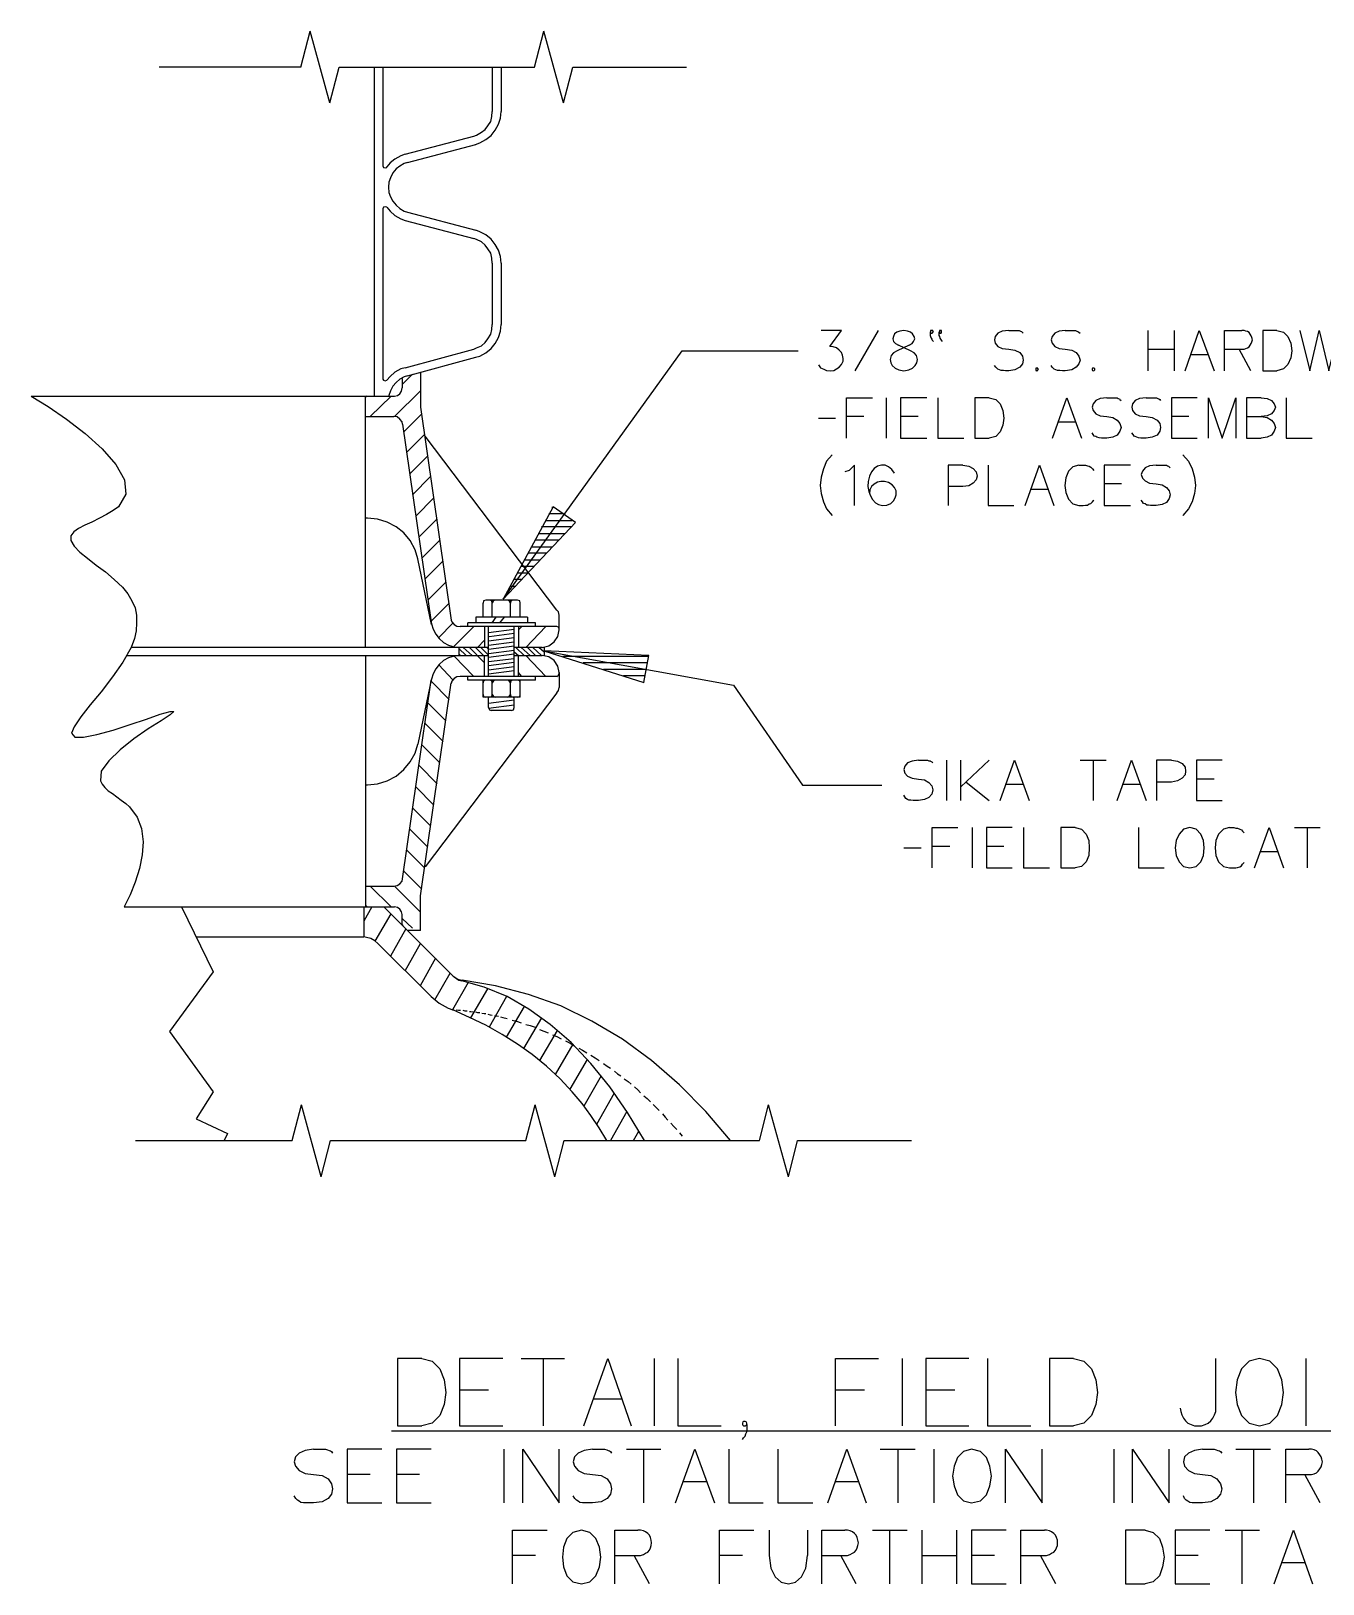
# Model space of a CAD drawing. Extents: x 11 to 601, y 12 to 779.
# Drawn here: x 379.4 to 521.1, y 419.1 to 589.3 of the extents above; entities that cross this region are included whole.
import ezdxf

# ---------------------------------------------------------------- set-up
doc = ezdxf.new("R2010")
doc.units = 0
doc.layers.add('DH152', color=7, linetype='CONTINUOUS')

msp = doc.modelspace()

# ---------------------------------------------------------------- linework, layer by layer
at = {"layer": 'DH152', "color": 7}
for points in [[(409.01999, 585.359985), (410.03999, 589.319985)], [(412.19999, 581.459985), (410.03999, 589.319985)], [(434.639989, 585.359985), (435.659989, 589.319985)], [(437.819989, 581.459985), (435.659989, 589.319985)], [(409.01999, 585.359985), (393.47999, 585.359985)], [(412.19999, 581.459985), (413.21999, 585.359985)], [(413.21999, 585.359985), (434.639989, 585.359985)], [(417.05999, 585.239985), (417.05999, 549.299986)], [(418.01999, 585.239985), (418.01999, 574.559986)], [(430.019989, 585.239985), (430.019989, 580.499985)], [(430.979989, 585.239985), (430.979989, 580.499985)], [(437.819989, 581.459985), (438.839989, 585.359985)], [(438.839989, 585.359985), (451.319989, 585.359985)], [(427.979989, 577.799986), (428.279989, 577.919986), (428.819989, 578.219986), (429.239989, 578.519986), (429.539989, 578.939986), (429.839989, 579.419986), (429.959989, 579.959986), (430.019989, 580.499985)], [(428.159989, 576.899986), (428.639989, 577.079986), (429.299989, 577.439986), (429.899989, 577.859986), (430.319989, 578.459986), (430.679989, 579.119986), (430.919989, 579.779986), (430.979989, 580.499985)], [(420.479989, 575.819986), (427.979989, 577.799986)], [(420.479989, 575.819986), (419.999989, 575.639986), (419.33999, 575.279986), (418.79999, 574.859986), (418.43999, 574.439986)], [(420.719989, 574.919986), (428.219989, 576.899986)], [(418.01999, 574.559986), (418.07999, 574.379986), (418.25999, 574.319986), (418.43999, 574.379986), (418.43999, 574.439986)], [(420.719989, 574.919986), (420.359989, 574.799986), (419.87999, 574.499986), (419.45999, 574.199986), (419.09999, 573.779986), (418.85999, 573.239986), (418.67999, 572.759986), (418.61999, 572.219986)], [(418.61999, 572.219986), (418.67999, 571.619986), (418.85999, 571.139986), (419.09999, 570.659986), (419.45999, 570.239986), (419.87999, 569.879986), (420.359989, 569.579986), (420.719989, 569.459986)], [(418.43999, 569.999986), (418.43999, 569.999986), (418.25999, 570.059986), (418.07999, 569.999986), (418.01999, 569.819986), (418.01999, 551.159986)], [(418.43999, 569.999986), (418.79999, 569.579986), (419.33999, 569.099986), (419.999989, 568.739986), (420.479989, 568.559986), (427.979989, 566.579986)], [(420.719989, 569.459986), (428.219989, 567.479986)], [(430.979989, 563.879986), (430.919989, 564.599986), (430.679989, 565.319986), (430.319989, 565.919986), (429.899989, 566.519986), (429.299989, 566.999986), (428.639989, 567.299986), (428.219989, 567.479986)], [(430.019989, 563.879986), (429.959989, 564.419986), (429.839989, 564.959986), (429.539989, 565.439986), (429.239989, 565.859986), (428.819989, 566.219986), (428.279989, 566.459986), (427.979989, 566.579986)], [(430.019989, 563.879986), (430.019989, 557.159986)], [(430.979989, 563.879986), (430.979989, 557.159986)], [(427.979989, 554.459986), (428.279989, 554.579986), (428.819989, 554.819986), (429.239989, 555.179986), (429.539989, 555.599986), (429.839989, 556.079986), (429.959989, 556.619986), (430.019989, 557.159986)], [(428.159989, 553.559986), (428.639989, 553.679986), (429.299989, 554.039986), (429.899989, 554.519986), (430.319989, 555.059986), (430.679989, 555.719986), (430.919989, 556.439986), (430.979989, 557.159986)], [(467.039988, 554.759986), (468.299988, 556.499986), (466.079988, 556.499986)], [(469.799988, 552.059986), (472.379988, 556.499986)], [(475.139988, 556.499986), (474.719988, 556.439986), (474.359988, 556.319986), (474.119988, 556.139986), (473.999988, 555.839986), (473.939988, 555.599986), (473.999988, 555.299986), (474.239988, 555.059986), (474.539988, 554.879986), (474.539988, 554.879986)], [(475.739988, 554.879986), (476.039988, 555.059986), (476.219988, 555.299986), (476.339988, 555.599986), (476.279988, 555.839986), (476.099988, 556.139986), (475.859988, 556.319986), (475.559988, 556.439986), (475.139988, 556.499986), (475.139988, 556.499986)], [(478.079988, 556.379986), (478.079988, 556.319986), (478.079988, 556.259986), (478.139988, 556.199986), (478.199988, 556.199986), (478.259988, 556.199986), (478.319988, 556.259986), (478.319988, 556.319986), (478.379988, 556.379986), (478.379988, 556.379986), (478.319988, 556.439986), (478.319988, 556.499986), (478.259988, 556.499986), (478.199988, 556.499986), (478.139988, 556.499986), (478.079988, 556.499986), (478.079988, 556.439986), (478.079988, 556.379986), (478.079988, 556.379986), (478.019988, 556.259986), (478.019988, 556.139986), (478.019988, 555.959986), (478.079988, 555.839986), (478.139988, 555.659986), (478.199988, 555.539986), (478.259988, 555.419986), (478.379988, 555.299986), (478.379988, 555.299986)], [(479.039988, 556.379986), (478.979988, 556.259986), (478.979988, 556.139986), (478.979988, 555.959986), (479.039988, 555.839986), (479.099988, 555.659986), (479.159988, 555.539986), (479.219988, 555.419986), (479.339988, 555.299986), (479.339988, 555.299986)], [(486.659988, 556.499986), (485.939988, 556.439986), (485.459988, 556.199986), (485.159988, 555.839986), (485.099988, 555.479986), (485.159988, 555.119986), (485.459988, 554.759986), (485.939988, 554.519986), (486.659988, 554.459986), (486.659988, 554.459986)], [(486.659988, 556.499986), (487.079988, 556.499986), (487.379988, 556.499986), (487.619988, 556.499986), (487.799988, 556.499986), (487.919988, 556.439986), (488.039988, 556.379986), (488.099988, 556.319986), (488.219988, 556.199986), (488.219988, 556.199986)], [(492.839988, 556.499986), (492.179988, 556.439986), (491.699988, 556.199986), (491.399988, 555.839986), (491.279988, 555.479986), (491.399988, 555.119986), (491.699988, 554.759986), (492.179988, 554.519986), (492.839988, 554.459986), (492.839988, 554.459986)], [(492.839988, 556.499986), (493.259988, 556.499986), (493.619988, 556.499986), (493.799988, 556.499986), (493.979988, 556.499986), (494.099988, 556.439986), (494.219988, 556.379986), (494.339988, 556.319986), (494.459988, 556.199986), (494.459988, 556.199986)], [(501.899987, 556.499986), (501.899987, 552.059986)], [(504.779987, 556.499986), (504.779987, 552.059986)], [(505.979987, 552.059986), (507.539987, 556.499986), (509.159987, 552.059986)], [(510.299987, 552.059986), (510.299987, 556.499986), (512.219987, 556.499986)], [(513.359987, 555.479986), (513.299987, 555.719986), (513.239987, 555.899986), (513.119987, 556.079986), (512.999987, 556.259986), (512.819987, 556.379986), (512.639987, 556.439986), (512.459987, 556.499986), (512.219987, 556.499986), (512.219987, 556.499986)], [(512.219987, 554.459986), (512.459987, 554.459986), (512.639987, 554.519986), (512.819987, 554.579986), (512.999987, 554.699986), (513.119987, 554.879986), (513.239987, 555.059986), (513.299987, 555.239986), (513.359987, 555.479986), (513.359987, 555.479986)], [(516.059987, 556.499986), (514.499987, 556.499986), (514.499987, 552.059986), (516.059987, 552.059986)], [(516.059987, 556.499986), (516.779987, 556.319986), (517.259987, 555.839986), (517.559987, 555.119986), (517.679987, 554.279986), (517.559987, 553.499986), (517.259987, 552.779986), (516.779987, 552.299986), (516.059987, 552.059986), (516.059987, 552.059986)], [(518.579987, 556.499986), (519.659987, 552.059986), (520.679987, 556.499986), (521.759987, 552.059986), (522.839987, 556.499986)], [(420.479989, 552.419986), (427.979989, 554.459986)], [(420.719989, 551.519986), (428.219989, 553.559986)], [(431.219989, 527.039987), (450.839989, 554.279986), (463.559988, 554.279986)], [(468.299988, 552.779986), (468.479988, 553.139986), (468.479988, 553.439986), (468.419988, 553.799986), (468.299988, 554.099986), (468.059988, 554.339986), (467.759988, 554.579986), (467.399988, 554.699986), (467.039988, 554.759986), (467.039988, 554.759986)], [(474.419988, 554.279986), (473.999988, 554.039986), (473.759988, 553.739986), (473.639988, 553.319986), (473.699988, 552.959986), (473.879988, 552.659986), (474.179988, 552.359986), (474.599988, 552.179986), (475.139988, 552.059986), (475.139988, 552.059986)], [(475.739988, 554.879986), (474.419988, 554.279986)], [(475.859988, 554.279986), (474.539988, 554.879986)], [(475.139988, 552.059986), (475.679988, 552.179986), (476.099988, 552.359986), (476.399988, 552.659986), (476.579988, 552.959986), (476.639988, 553.319986), (476.519988, 553.739986), (476.279988, 554.039986), (475.859988, 554.279986), (475.859988, 554.279986)], [(486.659988, 554.459986), (487.319988, 554.339986), (487.859988, 554.099986), (488.159988, 553.679986), (488.219988, 553.259986), (488.159988, 552.839986), (487.859988, 552.479986), (487.319988, 552.179986), (486.659988, 552.059986), (486.659988, 552.059986)], [(492.839988, 554.459986), (493.559988, 554.339986), (494.039988, 554.099986), (494.339988, 553.679986), (494.459988, 553.259986), (494.339988, 552.839986), (494.039988, 552.479986), (493.559988, 552.179986), (492.839988, 552.059986), (492.839988, 552.059986)], [(501.899987, 554.459986), (504.779987, 554.459986)], [(506.639987, 553.859986), (508.499987, 553.859986)], [(510.299987, 554.459986), (512.219987, 554.459986)], [(513.179987, 552.059986), (511.919987, 554.459986)], [(420.479989, 552.419986), (419.99999, 552.299986), (419.33999, 551.939986), (418.79999, 551.459986), (418.43999, 551.039986)], [(420.719989, 551.519986), (420.359989, 551.399986), (419.87999, 551.159986), (419.45999, 550.799986), (419.09999, 550.379986), (418.85999, 549.899986), (418.67999, 549.359986), (418.67999, 549.299986)], [(421.259989, 551.699986), (420.119989, 550.559986)], [(422.159989, 551.939986), (422.159989, 548.099986)], [(465.779988, 552.719986), (466.019988, 552.419986), (466.379988, 552.239986), (466.679988, 552.119986), (467.099988, 552.059986), (467.459988, 552.119986), (467.759988, 552.299986), (468.059988, 552.479986), (468.299988, 552.779986), (468.299988, 552.779986)], [(486.659988, 552.059986), (486.299988, 552.059986), (486.059988, 552.119986), (485.819988, 552.119986), (485.639988, 552.179986), (485.459988, 552.239986), (485.339988, 552.359986), (485.219988, 552.479986), (485.099988, 552.659986), (485.099988, 552.659986)], [(492.839988, 552.059986), (492.539988, 552.059986), (492.239988, 552.119986), (491.999988, 552.119986), (491.819988, 552.179986), (491.639988, 552.239986), (491.519988, 552.359986), (491.399988, 552.479986), (491.279988, 552.659986), (491.279988, 552.659986)], [(418.01999, 551.159986), (418.07999, 551.039986), (418.25999, 550.979986), (418.43999, 551.039986), (418.43999, 551.039986)], [(419.27999, 549.299986), (419.63999, 549.359986), (419.87999, 549.539986), (420.059989, 549.839986), (420.119989, 550.199986)], [(422.159989, 549.899986), (419.27999, 547.079986)], [(420.119989, 551.219986), (420.119989, 550.199986)], [(379.439991, 549.299986), (381.29999, 548.159986), (383.33999, 546.779986), (385.37999, 545.219986), (387.23999, 543.539986), (388.73999, 541.799986), (389.69999, 540.119986), (389.81999, 538.559987), (389.03999, 537.179987), (388.43999, 536.759987), (387.71999, 536.339987), (386.93999, 535.919987), (386.09999, 535.499987), (385.31999, 535.139987), (384.65999, 534.779987), (384.11999, 534.419987), (383.81999, 533.999987), (383.81999, 533.459987), (384.17999, 532.859987), (384.77999, 532.199987), (385.61999, 531.539987), (386.57999, 530.759987), (387.59999, 530.039987), (388.55999, 529.199987), (389.45999, 528.359987), (390.05999, 527.639987), (390.47999, 526.859987), (390.83999, 526.079987), (391.01999, 525.299987), (391.01999, 524.459987), (390.95999, 523.559987), (390.77999, 522.719987), (390.41999, 521.759987), (389.51999, 520.139987), (388.37999, 518.519987), (387.11999, 516.899987), (385.91999, 515.459987), (384.89999, 514.139987), (384.17999, 513.059987), (383.87999, 512.339987), (384.23999, 511.919987), (385.19999, 511.919987), (386.63999, 512.219987), (388.43999, 512.699987), (390.29999, 513.299987), (392.09999, 513.899987), (393.59999, 514.439987), (394.67999, 514.739987), (395.09999, 514.739987), (394.67999, 514.379987), (393.71999, 513.719987), (392.27999, 512.819987), (390.71999, 511.739987), (389.21999, 510.539987), (387.95999, 509.339987), (387.11999, 508.199987), (387.05999, 507.119987), (387.23999, 506.759987), (387.53999, 506.399987), (387.89999, 506.039987), (388.37999, 505.739987), (388.85999, 505.379987), (389.33999, 505.019987), (389.81999, 504.659987), (390.23999, 504.299987), (391.07999, 503.159987), (391.55999, 501.899987), (391.73999, 500.459987), (391.61999, 499.019988), (391.31999, 497.519988), (390.83999, 496.019988), (390.29999, 494.639988), (389.63999, 493.319988), (389.63999, 493.319988)], [(379.439991, 549.299986), (419.27999, 549.299986)], [(416.09999, 521.759987), (416.09999, 549.299986)], [(416.27999, 549.299986), (416.09999, 549.179986)], [(416.63999, 547.079986), (418.91999, 549.299986)], [(468.839988, 544.679986), (468.839988, 549.119986), (471.719988, 549.119986)], [(473.219988, 549.119986), (473.219988, 544.679986)], [(477.659988, 549.119986), (474.779988, 549.119986), (474.779988, 544.679986), (477.659988, 544.679986)], [(478.859988, 549.119986), (478.859988, 544.679986), (481.739988, 544.679986)], [(484.499988, 549.119986), (482.939988, 549.119986), (482.939988, 544.679986), (484.499988, 544.679986)], [(484.499988, 549.119986), (485.219988, 548.939986), (485.699988, 548.459986), (485.999988, 547.739986), (486.119988, 546.899986), (485.999988, 546.119986), (485.699988, 545.399986), (485.219988, 544.859986), (484.499988, 544.679986), (484.499988, 544.679986)], [(491.459988, 544.679986), (493.019988, 549.119986), (494.639988, 544.679986)], [(497.399988, 549.119986), (496.679988, 549.059986), (496.199988, 548.819986), (495.899988, 548.459986), (495.779988, 548.099986), (495.899988, 547.739986), (496.199988, 547.379986), (496.679988, 547.139986), (497.399988, 547.079986), (497.399988, 547.079986)], [(497.399988, 549.119986), (497.819988, 549.119986), (498.119988, 549.119986), (498.359988, 549.119986), (498.539988, 549.119986), (498.659988, 549.059986), (498.779988, 548.999986), (498.839988, 548.939986), (498.959988, 548.819986), (498.959988, 548.819986)], [(501.719987, 549.119986), (500.999987, 549.059986), (500.519987, 548.819986), (500.219987, 548.459986), (500.159987, 548.099986), (500.219987, 547.739986), (500.519987, 547.379986), (500.999987, 547.139986), (501.719987, 547.079986), (501.719987, 547.079986)], [(501.719987, 549.119986), (502.139987, 549.119986), (502.439987, 549.119986), (502.679987, 549.119986), (502.859987, 549.119986), (502.979987, 549.059986), (503.099987, 548.999986), (503.219987, 548.939986), (503.279987, 548.819986), (503.279987, 548.819986)], [(507.299987, 549.119986), (504.479987, 549.119986), (504.479987, 544.679986), (507.299987, 544.679986)], [(508.559987, 544.679986), (508.559987, 549.119986), (510.059987, 544.679986), (511.559987, 549.119986), (511.559987, 544.679986)], [(514.319987, 549.119986), (512.699987, 549.119986), (512.699987, 544.679986), (514.319987, 544.679986)], [(514.319987, 549.119986), (514.979987, 549.059986), (515.459987, 548.819986), (515.759987, 548.459986), (515.879987, 548.099986), (515.759987, 547.739986), (515.459987, 547.379986), (514.979987, 547.139986), (514.319987, 547.079986), (514.319987, 547.079986)], [(517.079987, 549.119986), (517.079987, 544.679986), (519.899987, 544.679986)], [(416.09999, 547.079986), (419.21999, 547.079986)], [(420.179989, 546.239986), (420.119989, 546.479986), (419.87999, 546.779986), (419.57999, 547.019986), (419.21999, 547.079986)], [(420.299989, 545.399986), (422.279989, 547.379986)], [(422.159989, 548.099986), (425.519989, 524.759987)], [(465.779988, 546.899986), (467.639988, 546.899986)], [(470.759988, 547.079986), (468.839988, 547.079986)], [(476.699988, 547.079986), (474.779988, 547.079986)], [(492.059988, 546.479986), (493.979988, 546.479986)], [(497.399988, 547.079986), (498.059988, 546.959986), (498.539988, 546.659986), (498.839988, 546.299986), (498.959988, 545.879986), (498.839988, 545.459986), (498.539988, 545.039986), (498.059988, 544.799986), (497.399988, 544.679986), (497.399988, 544.679986)], [(501.719987, 547.079986), (502.379987, 546.959986), (502.919987, 546.659986), (503.219987, 546.299986), (503.279987, 545.879986), (503.219987, 545.459986), (502.919987, 545.039986), (502.379987, 544.799986), (501.719987, 544.679986), (501.719987, 544.679986)], [(506.399987, 547.079986), (504.479987, 547.079986)], [(512.699987, 547.079986), (514.319987, 547.079986)], [(514.319987, 547.079986), (514.979987, 546.959986), (515.459987, 546.659986), (515.759987, 546.299986), (515.879987, 545.879986), (515.759987, 545.459986), (515.459987, 545.039986), (514.979987, 544.799986), (514.319987, 544.679986), (514.319987, 544.679986)], [(420.179989, 546.239986), (423.299989, 524.519987)], [(422.579989, 545.099986), (420.599989, 543.119986)], [(437.099989, 525.839987), (422.639989, 544.919986)], [(497.399988, 544.679986), (497.039988, 544.679986), (496.799988, 544.679986), (496.559988, 544.739986), (496.319988, 544.799986), (496.199988, 544.859986), (496.019988, 544.919986), (495.899988, 545.099986), (495.779988, 545.279986), (495.779988, 545.279986)], [(501.719987, 544.679986), (501.419987, 544.679986), (501.119987, 544.679986), (500.879987, 544.739986), (500.699987, 544.799986), (500.519987, 544.859986), (500.399987, 544.919986), (500.279987, 545.099986), (500.159987, 545.279986), (500.159987, 545.279986)], [(420.959989, 540.779986), (422.939989, 542.759986)], [(467.279988, 542.879986), (466.679988, 542.159986), (466.319988, 541.319986), (466.079988, 540.419986), (465.959988, 539.519987), (466.079988, 538.619987), (466.319988, 537.719987), (466.679988, 536.939987), (467.279988, 536.219987), (467.279988, 536.219987)], [(469.739988, 537.299987), (469.739988, 541.739986), (469.139988, 541.139986), (468.659988, 541.019986)], [(474.119988, 540.839986), (473.819988, 541.259986), (473.459988, 541.559986), (473.099988, 541.739986), (472.679988, 541.739986), (472.259988, 541.619986), (471.899988, 541.379986), (471.599988, 541.019986), (471.359988, 540.539986), (471.359988, 540.539986)], [(481.619988, 541.739986), (479.999988, 541.739986), (479.999988, 537.299987)], [(481.619988, 541.739986), (482.279988, 541.619986), (482.759988, 541.379986), (483.059988, 541.019986), (483.179988, 540.539986), (483.059988, 540.119986), (482.759988, 539.759987), (482.279988, 539.459987), (481.619988, 539.399987), (481.619988, 539.399987)], [(484.379988, 541.739986), (484.379988, 537.299987), (487.199988, 537.299987)], [(488.459988, 537.299987), (490.019988, 541.739986), (491.579988, 537.299987)], [(494.339988, 541.739986), (493.679988, 541.559986), (493.199988, 541.079986), (492.899988, 540.359986), (492.779988, 539.519987), (492.899988, 538.739987), (493.199988, 538.019987), (493.679988, 537.479987), (494.339988, 537.299987), (494.339988, 537.299987)], [(494.339988, 541.739986), (494.579988, 541.739986), (494.819988, 541.739986), (495.059988, 541.739986), (495.299988, 541.679986), (495.479988, 541.619986), (495.659988, 541.499986), (495.839988, 541.319986), (495.959988, 541.139986), (495.959988, 541.139986)], [(499.979988, 541.739986), (497.099988, 541.739986), (497.099988, 537.299987), (499.979988, 537.299987)], [(502.799987, 541.739986), (502.079987, 541.679986), (501.599987, 541.439986), (501.299987, 541.079986), (501.179987, 540.719986), (501.299987, 540.299986), (501.599987, 539.999987), (502.079987, 539.759987), (502.799987, 539.699987), (502.799987, 539.699987)], [(502.799987, 541.739986), (503.219987, 541.739986), (503.519987, 541.739986), (503.759987, 541.739986), (503.939987, 541.739986), (504.059987, 541.679986), (504.179987, 541.619986), (504.239987, 541.559986), (504.359987, 541.439986), (504.359987, 541.439986)], [(505.739987, 542.879986), (506.339987, 542.159986), (506.759987, 541.319986), (506.999987, 540.419986), (507.119987, 539.519987), (506.999987, 538.619987), (506.759987, 537.719987), (506.339987, 536.939987), (505.739987, 536.219987), (505.739987, 536.219987)], [(423.239989, 540.479986), (421.259989, 538.499987)], [(471.359988, 540.539986), (471.239988, 539.939987), (471.179988, 539.399987), (471.299988, 538.859987), (471.479988, 538.379987), (471.719988, 537.959987), (472.019988, 537.599987), (472.379988, 537.419987), (472.799988, 537.299987), (472.799988, 537.299987)], [(473.879988, 539.579987), (473.459988, 539.819987), (473.039988, 539.939987), (472.619988, 539.939987), (472.259988, 539.879987), (471.899988, 539.639987), (471.599988, 539.399987), (471.419988, 539.039987), (471.359988, 538.619987), (471.359988, 538.619987)], [(499.019988, 539.699987), (497.099988, 539.699987)], [(502.799987, 539.699987), (503.459987, 539.579987), (503.939987, 539.279987), (504.239987, 538.919987), (504.359987, 538.499987), (504.239987, 538.079987), (503.939987, 537.659987), (503.459987, 537.419987), (502.799987, 537.299987), (502.799987, 537.299987)], [(421.619989, 536.159987), (423.599989, 538.139987)], [(472.799988, 537.299987), (473.279988, 537.359987), (473.699988, 537.539987), (473.999988, 537.839987), (474.179988, 538.139987), (474.299988, 538.499987), (474.299988, 538.919987), (474.119988, 539.279987), (473.879988, 539.579987), (473.879988, 539.579987)], [(481.619988, 539.399987), (479.999988, 539.399987)], [(489.059988, 539.099987), (490.979988, 539.099987)], [(494.339988, 537.299987), (494.579988, 537.299987), (494.819988, 537.299987), (495.059988, 537.359987), (495.299988, 537.359987), (495.479988, 537.479987), (495.659988, 537.539987), (495.839988, 537.719987), (495.959988, 537.899987), (495.959988, 537.899987)], [(502.799987, 537.299987), (502.439987, 537.299987), (502.199987, 537.299987), (501.959987, 537.359987), (501.779987, 537.359987), (501.599987, 537.479987), (501.419987, 537.539987), (501.299987, 537.719987), (501.179987, 537.899987), (501.179987, 537.899987)], [(437.819989, 536.399987), (436.199989, 536.399987)], [(436.559989, 537.119987), (436.799989, 537.119987)], [(423.359989, 524.279987), (421.859989, 531.479987), (421.559989, 532.439987), (421.019989, 533.459987), (420.299989, 534.299987), (419.45999, 534.959987), (418.49999, 535.499987), (417.41999, 535.799987), (416.33999, 535.919987), (416.15999, 535.919987)], [(423.959989, 535.859987), (421.979989, 533.879987)], [(438.659989, 534.959987), (435.419989, 534.959987)], [(435.839989, 535.679987), (438.779989, 535.679987)], [(422.279989, 531.539987), (424.259989, 533.519987)], [(434.279989, 532.799987), (436.619989, 532.799987)], [(437.339989, 533.519987), (434.699989, 533.519987)], [(435.059989, 534.239987), (437.999989, 534.239987)], [(424.619989, 531.239987), (422.639989, 529.259987)], [(433.559989, 531.359987), (435.299989, 531.359987)], [(435.959989, 532.079987), (433.919989, 532.079987)], [(432.779989, 529.919987), (433.919989, 529.919987)], [(434.639989, 530.639987), (433.139989, 530.639987)], [(422.939989, 526.919987), (424.919989, 528.899987)], [(431.939989, 527.759987), (431.639989, 527.759987)], [(431.999989, 528.479987), (432.599989, 528.479987)], [(433.259989, 529.199987), (432.419989, 529.199987)], [(425.279989, 526.619987), (423.299989, 524.639987)], [(429.299989, 526.919987), (429.059989, 526.859987), (428.999989, 526.619987)], [(428.999989, 525.059987), (428.999989, 526.619987)], [(432.779989, 526.919987), (429.299989, 526.919987)], [(430.319989, 526.919987), (430.139989, 526.859987), (430.019989, 526.619987), (429.959989, 526.859987), (429.719989, 526.919987)], [(430.019989, 525.059987), (430.019989, 526.919987)], [(432.299989, 526.919987), (432.059989, 526.859987), (431.999989, 526.619987), (431.879989, 526.859987), (431.699989, 526.919987)], [(431.999989, 525.059987), (431.999989, 526.919987)], [(433.079989, 526.619987), (433.019989, 526.859987), (432.779989, 526.919987)], [(433.079989, 525.059987), (433.079989, 526.619987)], [(423.299989, 524.519987), (423.359989, 524.339987), (423.539989, 523.739987), (423.839989, 523.199987), (424.199989, 522.719987), (424.679989, 522.299987), (425.219989, 521.999987), (425.819989, 521.819987), (426.479989, 521.759987)], [(424.139989, 522.839987), (425.699989, 524.399987)], [(425.519989, 524.759987), (425.579989, 524.579987), (425.819989, 524.279987), (426.119989, 524.099987), (426.479989, 524.039987)], [(434.759989, 524.459987), (427.319989, 524.459987)], [(427.319989, 524.039987), (427.319989, 524.459987)], [(433.859989, 525.059987), (428.219989, 525.059987), (428.219989, 524.459987)], [(430.019989, 524.459987), (430.439989, 525.059987)], [(430.859989, 524.459987), (431.339989, 525.059987)], [(433.859989, 525.059987), (433.859989, 524.459987)], [(434.759989, 524.039987), (434.759989, 524.459987)], [(437.339989, 525.299987), (437.279989, 525.659987), (437.099989, 525.839987)], [(437.339989, 523.679987), (437.339989, 525.299987)], [(427.979989, 524.039987), (425.819989, 521.879987)], [(437.099989, 524.039987), (426.479989, 524.039987)], [(429.179989, 524.039987), (429.179989, 521.759987)], [(429.599989, 518.579987), (429.599989, 524.039987)], [(429.599989, 523.379987), (432.419989, 523.739987)], [(429.599989, 522.479987), (432.419989, 522.839987)], [(429.659989, 522.959987), (432.419989, 523.319987)], [(432.419989, 518.579987), (432.419989, 524.039987)], [(432.899989, 524.039987), (432.899989, 521.759987)], [(433.259989, 524.039987), (432.899989, 523.679987)], [(433.679989, 521.759987), (435.899989, 524.039987)], [(435.479989, 521.759987), (435.479989, 521.759987), (436.199989, 521.939987), (436.799989, 522.359987), (437.219989, 522.959987), (437.339989, 523.679987), (437.339989, 523.799987)], [(437.339989, 523.799987), (437.279989, 523.979987), (437.099989, 524.039987)], [(429.599989, 521.759987), (390.41999, 521.759987)], [(426.359989, 521.759987), (426.359989, 520.859987)], [(427.139989, 520.859987), (426.359989, 521.639987)], [(426.359989, 521.039987), (426.539989, 520.859987)], [(426.839989, 521.759987), (427.799989, 520.859987)], [(427.499989, 521.759987), (429.179989, 520.079987)], [(428.159989, 521.759987), (429.059989, 520.859987)], [(428.399989, 521.759987), (429.179989, 522.539987)], [(429.599989, 520.919987), (428.759989, 521.759987)], [(429.419989, 521.759987), (429.599989, 521.579987)], [(429.599989, 521.999987), (432.419989, 522.359987)], [(429.599989, 521.579987), (432.419989, 521.939987)], [(429.599989, 521.099987), (432.419989, 521.459987)], [(429.599989, 520.679987), (432.419989, 521.039987)], [(435.479989, 521.759987), (432.419989, 521.759987)], [(432.419989, 521.279987), (432.899989, 520.859987)], [(433.499989, 520.859987), (432.599989, 521.759987)], [(433.199989, 521.759987), (434.159989, 520.859987)], [(434.759989, 520.859987), (433.859989, 521.759987)], [(434.459989, 521.759987), (435.419989, 520.859987)], [(435.719989, 521.219987), (435.119989, 521.759987)], [(435.659989, 521.399987), (456.479989, 517.619987)], [(435.719989, 521.819987), (435.719989, 520.859987)], [(389.93999, 520.859987), (429.599989, 520.859987)], [(416.09999, 520.859987), (416.09999, 493.319988)], [(426.479989, 520.859987), (426.479989, 520.859987), (425.819989, 520.799987), (425.219989, 520.619987), (424.679989, 520.319987), (424.199989, 519.899987), (423.839989, 519.419987), (423.539989, 518.879987), (423.359989, 518.279987), (423.299989, 518.159987)], [(424.139989, 519.839987), (425.699989, 518.219987)], [(427.979989, 518.579987), (425.819989, 520.799987)], [(429.179989, 518.579987), (429.179989, 520.859987)], [(429.599989, 520.199987), (432.419989, 520.559987)], [(429.599989, 519.779987), (432.419989, 520.139987)], [(429.599989, 519.299987), (432.419989, 519.659987)], [(429.599989, 518.879987), (432.419989, 519.239987)], [(432.419989, 520.859987), (435.479989, 520.859987)], [(432.899989, 518.579987), (432.899989, 520.859987)], [(433.679989, 520.859987), (435.899989, 518.579987)], [(437.339989, 518.819987), (437.339989, 518.999987), (437.219989, 519.719987), (436.799989, 520.319987), (436.199989, 520.739987), (435.479989, 520.859987)], [(437.759989, 520.799987), (447.179989, 520.799987)], [(447.059989, 520.079987), (439.979989, 520.079987)], [(442.199989, 519.359987), (446.939989, 519.359987)], [(420.179989, 496.379988), (423.299989, 518.159987)], [(423.359989, 518.339987), (421.859989, 511.139987)], [(422.159989, 490.739988), (422.159989, 494.519988), (425.519989, 517.859987)], [(425.279989, 516.059987), (423.299989, 518.039987)], [(426.479989, 518.579987), (426.479989, 518.579987), (426.119989, 518.519987), (425.819989, 518.339987), (425.579989, 518.039987), (425.519989, 517.799987)], [(437.099989, 518.579987), (426.479989, 518.579987)], [(427.319989, 518.159987), (427.319989, 518.579987)], [(434.759989, 518.159987), (427.319989, 518.159987)], [(433.079989, 516.299987), (428.999989, 516.299987), (428.999989, 518.159987)], [(429.299989, 518.159987), (429.059989, 518.099987), (428.999989, 517.859987)], [(430.319989, 518.159987), (430.139989, 518.099987), (430.019989, 517.859987), (429.959989, 518.099987), (429.719989, 518.159987)], [(430.019989, 516.299987), (430.019989, 518.159987)], [(431.999989, 517.859987), (431.879989, 518.099987), (431.699989, 518.159987)], [(431.999989, 516.299987), (431.999989, 518.159987)], [(432.299989, 518.159987), (432.059989, 518.099987), (431.999989, 517.859987)], [(433.079989, 517.859987), (433.019989, 518.099987), (432.779989, 518.159987)], [(433.259989, 518.579987), (432.899989, 518.999987)], [(433.079989, 516.299987), (433.079989, 518.159987)], [(434.759989, 518.159987), (434.759989, 518.579987)], [(437.099989, 518.579987), (437.099989, 518.579987), (437.279989, 518.699987), (437.339989, 518.819987)], [(437.339989, 518.999987), (437.339989, 517.379987)], [(446.819989, 518.639987), (444.419989, 518.639987)], [(456.479989, 517.619987), (464.039988, 506.639987), (472.739988, 506.639987)], [(437.099989, 516.779987), (422.639989, 497.699988)], [(428.999989, 516.599987), (429.059989, 516.359987), (429.299989, 516.299987)], [(429.599989, 515.159987), (429.599989, 516.299987)], [(429.599989, 515.639987), (432.419989, 515.999987)], [(429.719989, 516.299987), (429.959989, 516.359987), (430.019989, 516.599987)], [(430.019989, 516.599987), (430.139989, 516.359987), (430.319989, 516.299987)], [(431.699989, 516.299987), (431.879989, 516.359987), (431.999989, 516.599987)], [(431.999989, 516.599987), (432.059989, 516.359987), (432.299989, 516.299987)], [(432.419989, 515.159987), (432.419989, 516.299987)], [(432.779989, 516.299987), (433.019989, 516.359987), (433.079989, 516.599987)], [(437.099989, 516.779987), (437.279989, 517.019987), (437.339989, 517.379987)], [(422.939989, 515.699987), (424.919989, 513.719987)], [(429.599989, 515.099987), (432.419989, 515.459987)], [(429.599989, 515.159987), (429.719989, 514.919987), (429.899989, 514.859987)], [(432.119989, 514.859987), (429.899989, 514.859987)], [(432.119989, 514.859987), (432.359989, 514.919987), (432.419989, 515.159987)], [(424.619989, 511.439987), (422.639989, 513.419987)], [(416.09999, 506.699987), (416.33999, 506.699987), (417.41999, 506.819987), (418.49999, 507.119987), (419.45999, 507.659987), (420.299989, 508.379987), (421.019989, 509.219987), (421.559989, 510.179987), (421.859989, 511.139987)], [(422.279989, 511.079987), (424.259989, 509.099987)], [(476.759988, 509.399987), (476.039988, 509.279987), (475.559988, 509.099987), (475.259988, 508.739987), (475.139988, 508.379987), (475.259988, 507.959987), (475.559988, 507.659987), (476.039988, 507.419987), (476.759988, 507.299987), (476.759988, 507.299987)], [(476.759988, 509.399987), (477.119988, 509.399987), (477.479988, 509.399987), (477.719988, 509.399987), (477.899988, 509.339987), (478.019988, 509.339987), (478.079988, 509.279987), (478.199988, 509.219987), (478.319988, 509.099987), (478.319988, 509.099987)], [(479.819988, 509.399987), (479.819988, 504.959987)], [(481.379988, 504.959987), (481.379988, 509.399987)], [(481.379988, 506.459987), (484.499988, 509.399987)], [(485.699988, 504.959987), (487.259988, 509.399987), (488.879988, 504.959987)], [(494.459988, 509.399987), (497.339988, 509.399987)], [(495.899988, 509.399987), (495.899988, 504.959987)], [(498.539988, 504.959987), (500.099987, 509.399987), (501.719987, 504.959987)], [(504.479987, 509.399987), (502.859987, 509.399987), (502.859987, 504.959987)], [(504.479987, 509.399987), (505.139987, 509.279987), (505.679987, 509.039987), (505.979987, 508.619987), (506.039987, 508.199987), (505.979987, 507.779987), (505.679987, 507.419987), (505.139987, 507.119987), (504.479987, 506.999987), (504.479987, 506.999987)], [(510.059987, 509.399987), (507.239987, 509.399987), (507.239987, 504.959987), (510.059987, 504.959987)], [(423.959989, 506.819987), (421.979989, 508.799987)], [(476.759988, 507.299987), (477.419988, 507.239987), (477.899988, 506.939987), (478.199988, 506.579987), (478.319988, 506.159987), (478.199988, 505.679987), (477.899988, 505.319987), (477.419988, 505.079987), (476.759988, 504.959987), (476.759988, 504.959987)], [(509.159987, 507.299987), (507.239987, 507.299987)], [(421.619989, 506.459987), (423.599989, 504.479987)], [(476.759988, 504.959987), (476.399988, 504.959987), (476.159988, 504.959987), (475.919988, 505.019987), (475.679988, 505.019987), (475.559988, 505.079987), (475.379988, 505.199987), (475.259988, 505.379987), (475.139988, 505.559987), (475.139988, 505.559987)], [(481.979988, 506.999987), (484.499988, 504.959987)], [(486.359988, 506.759987), (488.219988, 506.759987)], [(499.199988, 506.759987), (501.059987, 506.759987)], [(504.479987, 506.999987), (502.859987, 506.999987)], [(423.239989, 502.199987), (421.259989, 504.179987)], [(420.959989, 501.839987), (422.939989, 499.859988)], [(478.259988, 497.579988), (478.259988, 502.019987), (481.079988, 502.019987)], [(482.639988, 502.019987), (482.639988, 497.579988)], [(487.019988, 502.019987), (484.199988, 502.019987), (484.199988, 497.579988), (487.019988, 497.579988)], [(488.279988, 502.019987), (488.279988, 497.579988), (491.099988, 497.579988)], [(493.919988, 502.019987), (492.359988, 502.019987), (492.359988, 497.579988), (493.919988, 497.579988)], [(493.919988, 502.019987), (494.639988, 501.839987), (495.119988, 501.299987), (495.419988, 500.579987), (495.479988, 499.799988), (495.419988, 498.959988), (495.119988, 498.239988), (494.639988, 497.759988), (493.919988, 497.579988), (493.919988, 497.579988)], [(500.879987, 502.019987), (500.879987, 497.579988), (503.699987, 497.579988)], [(510.839987, 502.019987), (510.179987, 501.839987), (509.639987, 501.299987), (509.339987, 500.579987), (509.279987, 499.799988), (509.339987, 498.959988), (509.639987, 498.239988), (510.179987, 497.759988), (510.839987, 497.579988), (510.839987, 497.579988)], [(510.839987, 502.019987), (511.079987, 502.019987), (511.319987, 502.019987), (511.559987, 501.959987), (511.739987, 501.959987), (511.979987, 501.839987), (512.159987, 501.779987), (512.279987, 501.599987), (512.459987, 501.419987), (512.459987, 501.419987)], [(513.599987, 497.579988), (515.219987, 502.019987), (516.779987, 497.579988)], [(517.979987, 502.019987), (520.799987, 502.019987)], [(519.359987, 502.019987), (519.359987, 497.579988)], [(422.579989, 497.579988), (420.599989, 499.559988)], [(475.139988, 499.799988), (477.059988, 499.799988)], [(480.179988, 499.919988), (478.259988, 499.919988)], [(486.119988, 499.919988), (484.199988, 499.919988)], [(514.259987, 499.379988), (516.119987, 499.379988)], [(420.299989, 497.219988), (422.279989, 495.239988)], [(510.839987, 497.579988), (511.079987, 497.579988), (511.319987, 497.579988), (511.559987, 497.579988), (511.739987, 497.639988), (511.979987, 497.699988), (512.159987, 497.819988), (512.279987, 497.999988), (512.459987, 498.179988), (512.459987, 498.179988)], [(416.09999, 495.599988), (419.21999, 495.599988)], [(416.63999, 495.599988), (418.91999, 493.319988)], [(419.21999, 495.599988), (419.21999, 495.599988), (419.57999, 495.659988), (419.87999, 495.839988), (420.119989, 496.139988), (420.179989, 496.379988)], [(422.159989, 492.719988), (419.27999, 495.599988)], [(389.63999, 493.319988), (419.27999, 493.319988)], [(395.93999, 493.319988), (399.41999, 486.179988), (394.61999, 479.639988), (399.41999, 473.039988), (397.55999, 470.099988), (400.97999, 468.479988)], [(415.91999, 493.319988), (415.91999, 490.019988)], [(416.81999, 493.319988), (415.91999, 491.759988)], [(416.27999, 493.319988), (416.09999, 493.499988)], [(417.17999, 489.539988), (418.91999, 492.539988)], [(418.13999, 493.319988), (425.759989, 485.699988)], [(420.119989, 491.399988), (420.119989, 492.479988), (420.119989, 492.479988), (420.059989, 492.779988), (419.87999, 493.079988), (419.63999, 493.259988), (419.27999, 493.319988)], [(421.259989, 490.979988), (420.119989, 492.059988)], [(420.539989, 490.919988), (418.85999, 487.919988)], [(420.119989, 491.399988), (420.119989, 491.399988), (420.239989, 491.279988)], [(422.159989, 490.739988), (420.779989, 490.739988)], [(397.55999, 490.019988), (415.91999, 490.019988)], [(417.47999, 489.299988), (417.11999, 489.599988), (416.69999, 489.839988), (416.21999, 489.959988), (415.91999, 490.019988)], [(423.299989, 483.479988), (417.47999, 489.299988)], [(420.479989, 486.299988), (422.159989, 489.299988)], [(423.779989, 487.679988), (422.099989, 484.679988)], [(423.719989, 483.119988), (425.399989, 486.059988)], [(425.699989, 485.759988), (425.699989, 485.759988), (426.239989, 485.399988), (426.659989, 485.279988)], [(425.819989, 485.639988), (425.819989, 485.639988), (426.359989, 485.279988), (426.659989, 485.219988)], [(446.699989, 467.699988), (444.839989, 470.759988), (442.919989, 473.579988), (440.819989, 476.159988), (438.659989, 478.439988), (436.379989, 480.419988), (434.039989, 482.099988), (431.639989, 483.479988), (429.119989, 484.499988), (426.659989, 485.219988)], [(456.119989, 467.699988), (453.419989, 470.879988), (450.539989, 473.819988), (447.479989, 476.459988), (444.299989, 478.799988), (440.939989, 480.779988), (437.519989, 482.459988), (433.979989, 483.719988), (430.379989, 484.679988), (426.719989, 485.279988)], [(423.299989, 483.479988), (424.199989, 482.759988), (425.159989, 482.219988), (425.699989, 482.039988)], [(427.379989, 485.039988), (425.639989, 482.039988)], [(427.679989, 481.139988), (429.539989, 484.319988)], [(431.579989, 483.479988), (429.659989, 480.119988)], [(425.639989, 482.039988), (425.819989, 482.039988)], [(442.559989, 467.699988), (441.719989, 469.079988), (440.819989, 470.459988), (439.859989, 471.779988), (438.779989, 473.039988), (437.459989, 474.479988), (435.959989, 475.859988), (434.399989, 477.119988), (432.779989, 478.259988), (431.099989, 479.339988), (429.299989, 480.359988), (427.499989, 481.199988), (425.699989, 482.039988), (425.699989, 482.039988)], [(426.059989, 482.039988), (426.299989, 481.979988), (426.299989, 481.979988), (426.539989, 481.979988)], [(426.779989, 481.979988), (427.019989, 481.919988), (427.019989, 481.919988), (427.259989, 481.919988)], [(427.499989, 481.859988), (427.679989, 481.859988), (427.679989, 481.859988), (427.919989, 481.799988)], [(428.159989, 481.799988), (428.399989, 481.739988), (428.399989, 481.739988), (428.639989, 481.739988)], [(431.579989, 479.039988), (433.559989, 482.399988)], [(428.879989, 481.679988), (429.119989, 481.619988), (429.299989, 481.619988)], [(429.539989, 481.559988), (429.779989, 481.499988), (429.779989, 481.499988), (430.019989, 481.439988)], [(430.259989, 481.379988), (430.499989, 481.379988), (430.679989, 481.319988)], [(430.919989, 481.259988), (431.159989, 481.199988), (431.639989, 481.079988)], [(432.179989, 480.899988), (432.659989, 480.779988), (432.659989, 480.779988), (433.199989, 480.599988)], [(435.419989, 481.139988), (433.439989, 477.779988)], [(433.679989, 480.419988), (434.159989, 480.299988), (434.159989, 480.299988), (434.699989, 480.119988)], [(435.179989, 479.879988), (435.659989, 479.699988), (435.659989, 479.699988), (436.139989, 479.519988)], [(435.239989, 476.459988), (437.159989, 479.759988)], [(436.619989, 479.279988), (437.099989, 479.099988), (437.099989, 479.099988), (437.579989, 478.859988)], [(438.059989, 478.619988), (438.539989, 478.379988), (438.539989, 478.379988), (439.019989, 478.079988)], [(438.839989, 478.259988), (436.919989, 474.959988)], [(439.499989, 477.839988), (439.919989, 477.599988), (439.919989, 477.599988), (440.399989, 477.299988)], [(440.819989, 477.059988), (441.299989, 476.759988), (441.719989, 476.459988)], [(438.539989, 473.339988), (440.459989, 476.579988)], [(442.199989, 476.159988), (442.619989, 475.859988), (442.619989, 475.859988), (442.979989, 475.619988)], [(443.399989, 475.319988), (443.759989, 475.019988), (443.759989, 475.019988), (444.119989, 474.779988)], [(441.959989, 474.779988), (440.039989, 471.479988)], [(444.479989, 474.479988), (444.899989, 474.179988), (445.259989, 473.879988)], [(445.619989, 473.579988), (445.979989, 473.279988), (445.979989, 473.279988), (446.279989, 472.919988)], [(408.05999, 467.699988), (409.07999, 471.599988)], [(411.23999, 463.739988), (409.07999, 471.599988)], [(433.679989, 467.699988), (434.699989, 471.599988)], [(436.859989, 463.739988), (434.699989, 471.599988)], [(437.879989, 467.699988), (459.299989, 467.699988), (460.319988, 471.599988)], [(441.479989, 469.499988), (443.399989, 472.919988)], [(446.639989, 472.619988), (446.999989, 472.319988), (446.999989, 472.319988), (447.359989, 471.959988)], [(447.659989, 471.659988), (448.019989, 471.299988), (448.019989, 471.299988), (448.319989, 470.999988)], [(462.479988, 463.739988), (460.319988, 471.599988)], [(444.779989, 470.879988), (442.979989, 467.699988)], [(448.679989, 470.639988), (448.979989, 470.279988), (448.979989, 470.279988), (449.279989, 469.919988)], [(400.97999, 468.479988), (400.61999, 467.699988)], [(445.499989, 467.699988), (446.099989, 468.719988)], [(449.579989, 469.619988), (449.939989, 469.259988), (449.939989, 469.259988), (450.239989, 468.899988)], [(450.539989, 468.539988), (450.839989, 468.179988), (450.839989, 468.179988)], [(390.89999, 467.699988), (408.05999, 467.699988)], [(411.23999, 463.739988), (412.25999, 467.699988)], [(412.25999, 467.699988), (433.679989, 467.699988)], [(436.859989, 463.739988), (437.879989, 467.699988)], [(462.479988, 463.739988), (463.499988, 467.699988)], [(463.499988, 467.699988), (475.979988, 467.699988)], [(422.279989, 443.819989), (419.63999, 443.819989), (419.63999, 436.439989), (422.279989, 436.439989)], [(422.279989, 443.819989), (423.419989, 443.519989), (424.259989, 442.679989), (424.739989, 441.479989), (424.919989, 440.099989), (424.739989, 438.779989), (424.259989, 437.579989), (423.419989, 436.739989), (422.279989, 436.439989), (422.279989, 436.439989)], [(431.159989, 443.819989), (426.419989, 443.819989), (426.419989, 436.439989), (431.159989, 436.439989)], [(433.199989, 443.819989), (437.939989, 443.819989)], [(435.599989, 443.819989), (435.599989, 436.439989)], [(440.039989, 436.439989), (442.679989, 443.819989), (445.259989, 436.439989)], [(447.779989, 443.819989), (447.779989, 436.439989)], [(450.359989, 443.819989), (450.359989, 436.439989), (455.099989, 436.439989)], [(467.639988, 436.439989), (467.639988, 443.819989), (472.379988, 443.819989)], [(474.959988, 443.819989), (474.959988, 436.439989)], [(482.279988, 443.819989), (477.539988, 443.819989), (477.539988, 436.439989), (482.279988, 436.439989)], [(484.319988, 443.819989), (484.319988, 436.439989), (489.059988, 436.439989)], [(493.739988, 443.819989), (491.099988, 443.819989), (491.099988, 436.439989), (493.739988, 436.439989)], [(493.739988, 443.819989), (494.879988, 443.519989), (495.719988, 442.679989), (496.199988, 441.479989), (496.379988, 440.099989), (496.199988, 438.779989), (495.719988, 437.579989), (494.879988, 436.739989), (493.739988, 436.439989), (493.739988, 436.439989)], [(509.339987, 438.359989), (509.339987, 443.819989)], [(519.239987, 443.819989), (519.239987, 436.439989)], [(429.599989, 440.339989), (426.419989, 440.339989)], [(441.059989, 439.379989), (444.239989, 439.379989)], [(470.819988, 440.339989), (467.639988, 440.339989)], [(480.719988, 440.339989), (477.539988, 440.339989)], [(505.439987, 438.359989), (505.499987, 437.999989), (505.619987, 437.639989), (505.799987, 437.279989), (506.039987, 436.979989), (506.279987, 436.739989), (506.639987, 436.559989), (506.999987, 436.439989), (507.419987, 436.439989), (507.419987, 436.439989)], [(507.419987, 436.439989), (507.779987, 436.439989), (508.199987, 436.559989), (508.499987, 436.739989), (508.799987, 436.979989), (509.039987, 437.279989), (509.219987, 437.639989), (509.339987, 437.999989), (509.339987, 438.359989), (509.339987, 438.359989)], [(418.97999, 435.899989), (532.979987, 435.899989)], [(457.439989, 434.939989), (457.559989, 435.119989), (457.739989, 435.299989), (457.799989, 435.539989), (457.919989, 435.779989), (457.979989, 436.019989), (457.979989, 436.259989), (457.979989, 436.499989), (457.919989, 436.739989), (457.919989, 436.739989)], [(410.39999, 433.859989), (409.49999, 433.739989), (408.83999, 433.439989), (408.41999, 433.019989), (408.29999, 432.479989), (408.41999, 431.999989), (408.83999, 431.519989), (409.49999, 431.219989), (410.39999, 431.099989), (410.39999, 431.099989)], [(410.39999, 433.859989), (410.99999, 433.859989), (411.41999, 433.859989), (411.71999, 433.859989), (411.95999, 433.799989), (412.13999, 433.739989), (412.25999, 433.679989), (412.37999, 433.619989), (412.49999, 433.439989), (412.49999, 433.439989)], [(417.89999, 433.859989), (414.11999, 433.859989), (414.11999, 427.979989), (417.89999, 427.979989)], [(423.299989, 433.859989), (419.51999, 433.859989), (419.51999, 427.979989), (423.299989, 427.979989)], [(431.279989, 433.859989), (431.279989, 427.979989)], [(433.379989, 427.979989), (433.379989, 433.859989), (437.339989, 427.979989), (437.339989, 433.859989)], [(440.999989, 433.859989), (440.099989, 433.739989), (439.439989, 433.439989), (439.019989, 433.019989), (438.899989, 432.479989), (439.019989, 431.999989), (439.439989, 431.519989), (440.099989, 431.219989), (440.999989, 431.099989), (440.999989, 431.099989)], [(440.999989, 433.859989), (441.599989, 433.859989), (442.019989, 433.859989), (442.319989, 433.859989), (442.559989, 433.799989), (442.739989, 433.739989), (442.859989, 433.679989), (442.979989, 433.619989), (443.099989, 433.439989), (443.099989, 433.439989)], [(444.719989, 433.859989), (448.499989, 433.859989)], [(446.579989, 433.859989), (446.579989, 427.979989)], [(450.119989, 427.979989), (452.219989, 433.859989), (454.379989, 427.979989)], [(455.939989, 433.859989), (455.939989, 427.979989), (459.719989, 427.979989)], [(461.339988, 433.859989), (461.339988, 427.979989), (465.179988, 427.979989)], [(466.799988, 427.979989), (468.899988, 433.859989), (470.999988, 427.979989)], [(472.559988, 433.859989), (476.399988, 433.859989)], [(474.479988, 433.859989), (474.479988, 427.979989)], [(478.439988, 433.859989), (478.439988, 427.979989)], [(486.299988, 427.979989), (486.299988, 433.859989), (490.319988, 427.979989), (490.319988, 433.859989)], [(498.179988, 433.859989), (498.179988, 427.979989)], [(500.219987, 427.979989), (500.219987, 433.859989), (504.239987, 427.979989), (504.239987, 433.859989)], [(507.899987, 433.859989), (506.999987, 433.739989), (506.339987, 433.439989), (505.919987, 433.019989), (505.799987, 432.479989), (505.919987, 431.999989), (506.339987, 431.519989), (506.999987, 431.219989), (507.899987, 431.099989), (507.899987, 431.099989)], [(507.899987, 433.859989), (508.439987, 433.859989), (508.859987, 433.859989), (509.159987, 433.859989), (509.399987, 433.799989), (509.579987, 433.739989), (509.759987, 433.679989), (509.879987, 433.619989), (509.999987, 433.439989), (509.999987, 433.439989)], [(511.559987, 433.859989), (515.339987, 433.859989)], [(513.479987, 433.859989), (513.479987, 427.979989)], [(517.019987, 427.979989), (517.019987, 433.859989), (519.539987, 433.859989)], [(521.039987, 432.479989), (520.979987, 432.779989), (520.919987, 433.019989), (520.739987, 433.259989), (520.559987, 433.499989), (520.379987, 433.679989), (520.139987, 433.799989), (519.839987, 433.859989), (519.539987, 433.859989), (519.539987, 433.859989)], [(519.539987, 431.099989), (519.839987, 431.099989), (520.139987, 431.159989), (520.379987, 431.279989), (520.559987, 431.459989), (520.739987, 431.699989), (520.919987, 431.939989), (520.979987, 432.179989), (521.039987, 432.479989), (521.039987, 432.479989)], [(410.39999, 431.099989), (411.35999, 430.979989), (412.01999, 430.619989), (412.37999, 430.079989), (412.49999, 429.539989), (412.37999, 428.939989), (412.01999, 428.459989), (411.35999, 428.099989), (410.39999, 427.979989), (410.39999, 427.979989)], [(416.63999, 431.099989), (414.11999, 431.099989)], [(422.039989, 431.099989), (419.51999, 431.099989)], [(440.999989, 431.099989), (441.959989, 430.979989), (442.619989, 430.619989), (442.979989, 430.079989), (443.099989, 429.539989), (442.979989, 428.939989), (442.619989, 428.459989), (441.959989, 428.099989), (440.999989, 427.979989), (440.999989, 427.979989)], [(507.899987, 431.099989), (508.799987, 430.979989), (509.459987, 430.619989), (509.879987, 430.079989), (509.999987, 429.539989), (509.879987, 428.939989), (509.459987, 428.459989), (508.799987, 428.099989), (507.899987, 427.979989), (507.899987, 427.979989)], [(517.019987, 431.099989), (519.539987, 431.099989)], [(520.799987, 427.979989), (519.119987, 431.099989)], [(450.959989, 430.319989), (453.539989, 430.319989)], [(467.639988, 430.319989), (470.159988, 430.319989)], [(410.39999, 427.979989), (409.97999, 427.979989), (409.61999, 427.979989), (409.31999, 427.979989), (409.01999, 428.039989), (408.83999, 428.159989), (408.65999, 428.279989), (408.47999, 428.459989), (408.29999, 428.759989), (408.29999, 428.759989)], [(440.999989, 427.979989), (440.579989, 427.979989), (440.219989, 427.979989), (439.919989, 427.979989), (439.619989, 428.039989), (439.439989, 428.159989), (439.259989, 428.279989), (439.079989, 428.459989), (438.899989, 428.759989), (438.899989, 428.759989)], [(507.899987, 427.979989), (507.479987, 427.979989), (507.119987, 427.979989), (506.759987, 427.979989), (506.519987, 428.039989), (506.279987, 428.159989), (506.099987, 428.279989), (505.919987, 428.459989), (505.799987, 428.759989), (505.799987, 428.759989)], [(432.239989, 419.09999), (432.239989, 424.979989), (436.019989, 424.979989)], [(443.459989, 419.09999), (443.459989, 424.979989), (445.979989, 424.979989)], [(447.479989, 423.599989), (447.419989, 423.899989), (447.359989, 424.199989), (447.239989, 424.439989), (447.059989, 424.619989), (446.819989, 424.799989), (446.579989, 424.919989), (446.279989, 424.979989), (445.979989, 424.979989), (445.979989, 424.979989)], [(454.919989, 419.09999), (454.919989, 424.979989), (458.699989, 424.979989)], [(460.379988, 424.979989), (460.379988, 422.219989), (460.559988, 420.839989), (461.039988, 419.87999), (461.699988, 419.27999), (462.479988, 419.09999), (463.259988, 419.27999), (463.919988, 419.87999), (464.399988, 420.839989), (464.579988, 422.219989), (464.579988, 422.219989)], [(464.579988, 424.979989), (464.579988, 422.219989)], [(466.139988, 419.09999), (466.139988, 424.979989), (468.659988, 424.979989)], [(470.159988, 423.599989), (470.099988, 423.899989), (470.039988, 424.199989), (469.919988, 424.439989), (469.739988, 424.619989), (469.499988, 424.799989), (469.259988, 424.919989), (468.959988, 424.979989), (468.659988, 424.979989), (468.659988, 424.979989)], [(471.719988, 424.979989), (475.499988, 424.979989)], [(473.579988, 424.979989), (473.579988, 419.09999)], [(477.119988, 424.979989), (477.119988, 419.09999)], [(480.899988, 424.979989), (480.899988, 419.09999)], [(486.359988, 424.979989), (482.579988, 424.979989), (482.579988, 419.09999), (486.359988, 419.09999)], [(487.979988, 419.09999), (487.979988, 424.979989), (490.559988, 424.979989)], [(491.999988, 423.599989), (491.999988, 423.899989), (491.879988, 424.199989), (491.759988, 424.439989), (491.579988, 424.619989), (491.339988, 424.799989), (491.099988, 424.919989), (490.799988, 424.979989), (490.559988, 424.979989), (490.559988, 424.979989)], [(501.599987, 424.979989), (499.439988, 424.979989), (499.439988, 419.09999), (501.599987, 419.09999)], [(501.599987, 424.979989), (502.499987, 424.739989), (503.159987, 424.079989), (503.519987, 423.119989), (503.699987, 422.039989), (503.519987, 420.959989), (503.159987, 419.99999), (502.499987, 419.33999), (501.599987, 419.09999), (501.599987, 419.09999)], [(508.679987, 424.979989), (504.899987, 424.979989), (504.899987, 419.09999), (508.679987, 419.09999)], [(510.359987, 424.979989), (514.139987, 424.979989)], [(512.219987, 424.979989), (512.219987, 419.09999)], [(515.759987, 419.09999), (517.859987, 424.979989), (519.959987, 419.09999)], [(434.759989, 422.219989), (432.239989, 422.219989)], [(443.459989, 422.219989), (445.979989, 422.219989)], [(447.239989, 419.09999), (445.559989, 422.219989)], [(445.979989, 422.219989), (446.279989, 422.219989), (446.579989, 422.339989), (446.819989, 422.459989), (447.059989, 422.579989), (447.239989, 422.819989), (447.359989, 423.059989), (447.419989, 423.299989), (447.479989, 423.599989), (447.479989, 423.599989)], [(457.439989, 422.219989), (454.919989, 422.219989)], [(466.139988, 422.219989), (468.659988, 422.219989)], [(469.919988, 419.09999), (468.239988, 422.219989)], [(468.659988, 422.219989), (468.959988, 422.219989), (469.259988, 422.339989), (469.499988, 422.459989), (469.739988, 422.579989), (469.919988, 422.819989), (470.039988, 423.059989), (470.099988, 423.299989), (470.159988, 423.599989), (470.159988, 423.599989)], [(477.119988, 422.219989), (480.899988, 422.219989)], [(485.099988, 422.219989), (482.579988, 422.219989)], [(487.979988, 422.219989), (490.559988, 422.219989)], [(491.819988, 419.09999), (490.139988, 422.219989)], [(490.559988, 422.219989), (490.799988, 422.219989), (491.099988, 422.339989), (491.339988, 422.459989), (491.579988, 422.579989), (491.759988, 422.819989), (491.879988, 423.059989), (491.999988, 423.299989), (491.999988, 423.599989), (491.999988, 423.599989)], [(507.419987, 422.219989), (504.899987, 422.219989)], [(516.599987, 421.439989), (519.179987, 421.439989)]]:
    msp.add_lwpolyline(points, dxfattribs=at)
for points in [[(479.039988, 556.379986), (479.039988, 556.319986), (479.039988, 556.259986), (479.099988, 556.199986), (479.159988, 556.199986), (479.219988, 556.199986), (479.279988, 556.259986), (479.279988, 556.319986), (479.279988, 556.379986), (479.279988, 556.379986), (479.279988, 556.439986), (479.279988, 556.499986), (479.219988, 556.499986), (479.159988, 556.499986), (479.099988, 556.499986), (479.039988, 556.499986), (479.039988, 556.439986), (479.039988, 556.379986)], [(489.719988, 552.359986), (489.659988, 552.359986), (489.599988, 552.359986), (489.599988, 552.299986), (489.599988, 552.239986), (489.599988, 552.179986), (489.599988, 552.119986), (489.659988, 552.119986), (489.719988, 552.059986), (489.719988, 552.059986), (489.779988, 552.119986), (489.839988, 552.119986), (489.839988, 552.179986), (489.899988, 552.239986), (489.839988, 552.299986), (489.839988, 552.359986), (489.779988, 552.359986), (489.719988, 552.359986)], [(495.959988, 552.359986), (495.839988, 552.359986), (495.839988, 552.359986), (495.779988, 552.299986), (495.779988, 552.239986), (495.779988, 552.179986), (495.839988, 552.119986), (495.839988, 552.119986), (495.959988, 552.059986), (495.959988, 552.059986), (496.019988, 552.119986), (496.019988, 552.119986), (496.079988, 552.179986), (496.079988, 552.239986), (496.079988, 552.299986), (496.019988, 552.359986), (496.019988, 552.359986), (495.959988, 552.359986)], [(439.139989, 535.439987), (436.679989, 537.179987), (431.219989, 527.039987)], [(431.279989, 527.039987), (431.279989, 527.039987)], [(446.639989, 517.919987), (447.179989, 520.859987), (435.659989, 521.399987)], [(446.699989, 517.919987), (446.699989, 517.919987)], [(506.519987, 497.579988), (507.179987, 497.759988), (507.719987, 498.239988), (508.019987, 498.959988), (508.079987, 499.799988), (508.019987, 500.579987), (507.719987, 501.299987), (507.179987, 501.839987), (506.519987, 502.019987), (506.519987, 502.019987), (505.799987, 501.839987), (505.319987, 501.299987), (505.019987, 500.579987), (504.899987, 499.799988), (505.019987, 498.959988), (505.319987, 498.239988), (505.799987, 497.759988), (506.519987, 497.579988)], [(514.139987, 436.439989), (515.279987, 436.739989), (516.119987, 437.579989), (516.599987, 438.779989), (516.779987, 440.099989), (516.599987, 441.479989), (516.119987, 442.679989), (515.279987, 443.519989), (514.139987, 443.819989), (514.139987, 443.819989), (512.999987, 443.519989), (512.159987, 442.679989), (511.679987, 441.479989), (511.499987, 440.099989), (511.679987, 438.779989), (512.159987, 437.579989), (512.999987, 436.739989), (514.139987, 436.439989)], [(457.439989, 436.679989), (457.439989, 436.559989), (457.499989, 436.499989), (457.559989, 436.439989), (457.679989, 436.439989), (457.739989, 436.439989), (457.859989, 436.499989), (457.919989, 436.559989), (457.919989, 436.679989), (457.919989, 436.679989), (457.919989, 436.739989), (457.859989, 436.859989), (457.739989, 436.919989), (457.679989, 436.919989), (457.559989, 436.919989), (457.499989, 436.859989), (457.439989, 436.739989), (457.439989, 436.679989)], [(482.579988, 427.979989), (483.539988, 428.219989), (484.199988, 428.879989), (484.559988, 429.839989), (484.739988, 430.919989), (484.559988, 431.999989), (484.199988, 432.959989), (483.539988, 433.619989), (482.579988, 433.859989), (482.579988, 433.859989), (481.679988, 433.619989), (481.019988, 432.959989), (480.659988, 431.999989), (480.479988, 430.919989), (480.659988, 429.839989), (481.019988, 428.879989), (481.679988, 428.219989), (482.579988, 427.979989)], [(439.799989, 419.09999), (440.699989, 419.33999), (441.359989, 419.999989), (441.779989, 420.959989), (441.899989, 422.039989), (441.779989, 423.119989), (441.359989, 424.079989), (440.699989, 424.739989), (439.799989, 424.979989), (439.799989, 424.979989), (438.839989, 424.739989), (438.179989, 424.079989), (437.819989, 423.119989), (437.699989, 422.039989), (437.819989, 420.959989), (438.179989, 419.999989), (438.839989, 419.33999), (439.799989, 419.09999)]]:
    msp.add_lwpolyline(points, close=True, dxfattribs=at)

doc.saveas('drawing.dxf')
